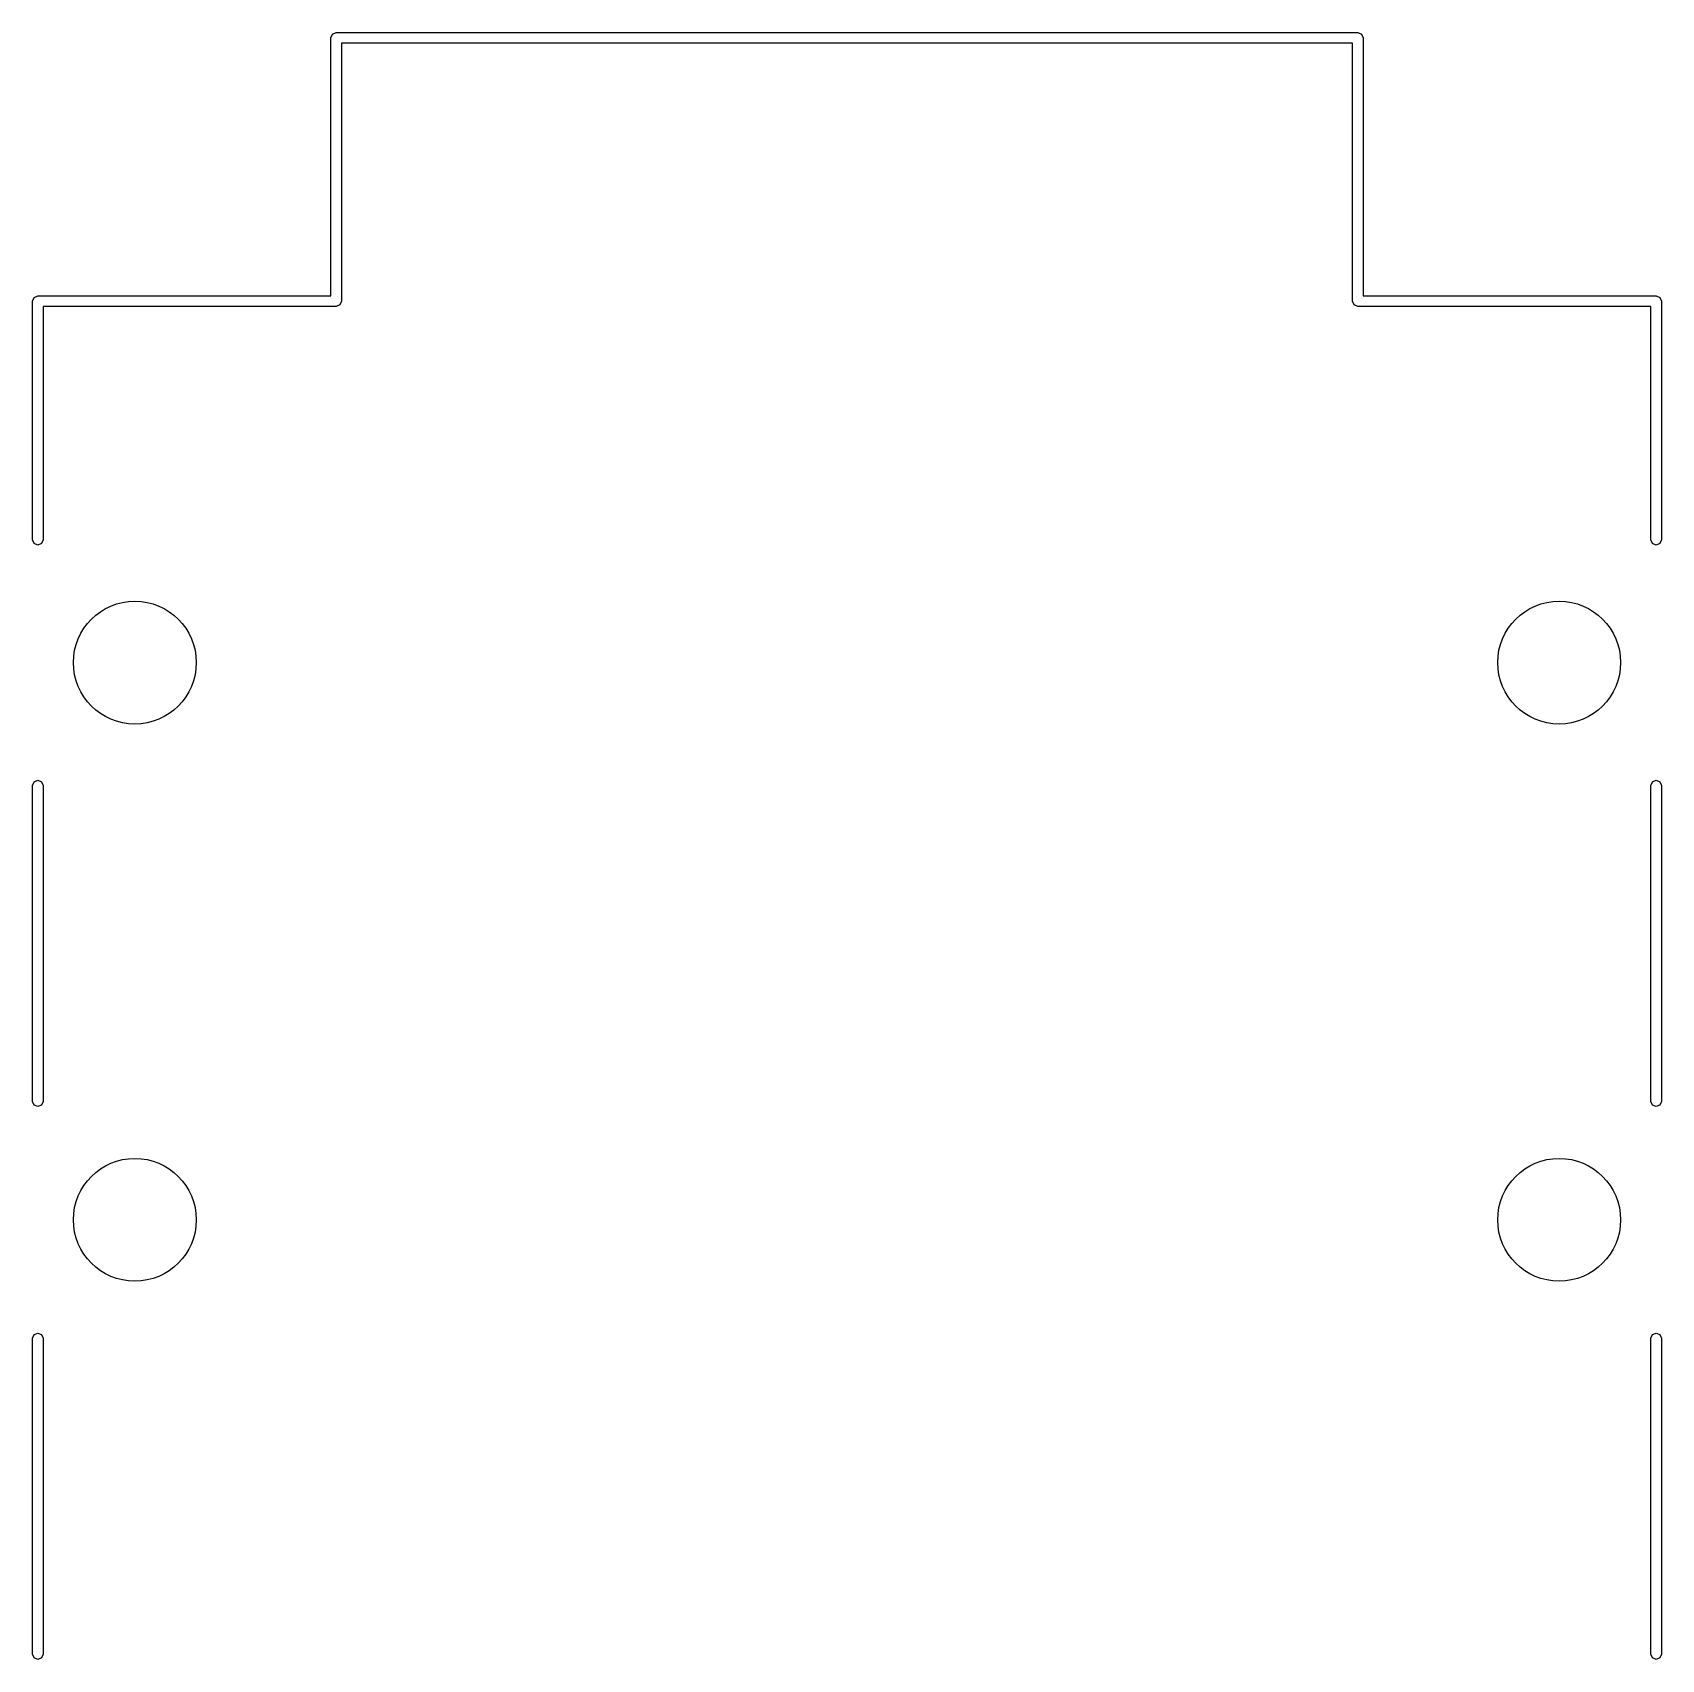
# Model space of a CAD drawing. Extents: x 109 to 192, y -153 to -42.
# Drawn here: x 147.71 to 166.26, y -60.98 to -42.44 of the extents above; entities that cross this region are included whole.
import ezdxf

# ---------------------------------------------------------------- set-up
doc = ezdxf.new("R2010")
doc.units = 0
doc.layers.add('BLACK', color=7, linetype='CONTINUOUS')

msp = doc.modelspace()

# ---------------------------------------------------------------- linework, layer by layer
at = {"layer": 'BLACK', "linetype": 'CONTINUOUS'}
for p, q in [((151.105, -42.495), (151.123, -42.4526)), ((151.105, -45.435), (151.105, -42.495)), ((151.123, -42.4526), (151.165, -42.435)), ((151.165, -42.435), (162.805, -42.435)), ((162.805, -42.435), (162.847, -42.4526)), ((162.847, -42.4526), (162.865, -42.495)), ((162.865, -42.495), (162.865, -45.435)), ((162.745, -42.555), (151.225, -42.555)), ((151.225, -42.555), (151.225, -45.495)), ((162.745, -45.495), (162.745, -42.555)), ((147.705, -45.495), (147.723, -45.4526)), ((147.723, -45.4526), (147.765, -45.435)), ((147.765, -45.435), (151.105, -45.435)), ((162.865, -45.435), (166.205, -45.435)), ((166.205, -45.435), (166.247, -45.4526)), ((166.247, -45.4526), (166.265, -45.495)), ((147.705, -48.215), (147.705, -45.495)), ((151.165, -45.555), (147.825, -45.555)), ((147.825, -45.555), (147.825, -48.215)), ((151.207, -45.5374), (151.165, -45.555)), ((151.225, -45.495), (151.207, -45.5374)), ((162.763, -45.5374), (162.745, -45.495)), ((162.805, -45.555), (162.763, -45.5374)), ((166.145, -45.555), (162.805, -45.555)), ((166.145, -48.215), (166.145, -45.555)), ((166.265, -45.495), (166.265, -48.215)), ((147.723, -48.2574), (147.705, -48.215)), ((147.825, -48.215), (147.807, -48.2574)), ((166.163, -48.2574), (166.145, -48.215)), ((166.265, -48.215), (166.247, -48.2574)), ((147.765, -48.275), (147.723, -48.2574)), ((147.807, -48.2574), (147.765, -48.275)), ((166.205, -48.275), (166.163, -48.2574)), ((166.247, -48.2574), (166.205, -48.275)), ((147.705, -51.015), (147.723, -50.9726)), ((147.705, -54.615), (147.705, -51.015)), ((147.723, -50.9726), (147.765, -50.955)), ((147.765, -50.955), (147.807, -50.9726)), ((147.807, -50.9726), (147.825, -51.015)), ((147.825, -51.015), (147.825, -54.615)), ((166.145, -51.015), (166.163, -50.9726)), ((166.145, -54.615), (166.145, -51.015)), ((166.163, -50.9726), (166.205, -50.955)), ((166.205, -50.955), (166.247, -50.9726)), ((166.247, -50.9726), (166.265, -51.015)), ((166.265, -51.015), (166.265, -54.615)), ((147.723, -54.6574), (147.705, -54.615)), ((147.765, -54.675), (147.723, -54.6574)), ((147.807, -54.6574), (147.765, -54.675)), ((147.825, -54.615), (147.807, -54.6574)), ((166.163, -54.6574), (166.145, -54.615)), ((166.205, -54.675), (166.163, -54.6574)), ((166.247, -54.6574), (166.205, -54.675)), ((166.265, -54.615), (166.247, -54.6574)), ((147.705, -57.315), (147.723, -57.2726)), ((147.705, -60.915), (147.705, -57.315)), ((147.723, -57.2726), (147.765, -57.255)), ((147.765, -57.255), (147.807, -57.2726)), ((147.807, -57.2726), (147.825, -57.315)), ((147.825, -57.315), (147.825, -60.915)), ((166.145, -57.315), (166.163, -57.2726)), ((166.145, -60.915), (166.145, -57.315)), ((166.163, -57.2726), (166.205, -57.255)), ((166.205, -57.255), (166.247, -57.2726)), ((166.247, -57.2726), (166.265, -57.315)), ((166.265, -57.315), (166.265, -60.915)), ((147.723, -60.9574), (147.705, -60.915)), ((147.765, -60.975), (147.723, -60.9574)), ((147.807, -60.9574), (147.765, -60.975)), ((147.825, -60.915), (147.807, -60.9574)), ((166.163, -60.9574), (166.145, -60.915)), ((166.205, -60.975), (166.163, -60.9574)), ((166.247, -60.9574), (166.205, -60.975)), ((166.265, -60.915), (166.247, -60.9574))]:
    msp.add_line(p, q, dxfattribs=at)
at = {"layer": 'BLACK'}
for centre in [(148.87, -49.615), (165.1, -49.615), (148.87, -55.965), (165.1, -55.965)]:
    msp.add_circle(centre, 0.7, dxfattribs=at)

doc.saveas('drawing.dxf')
